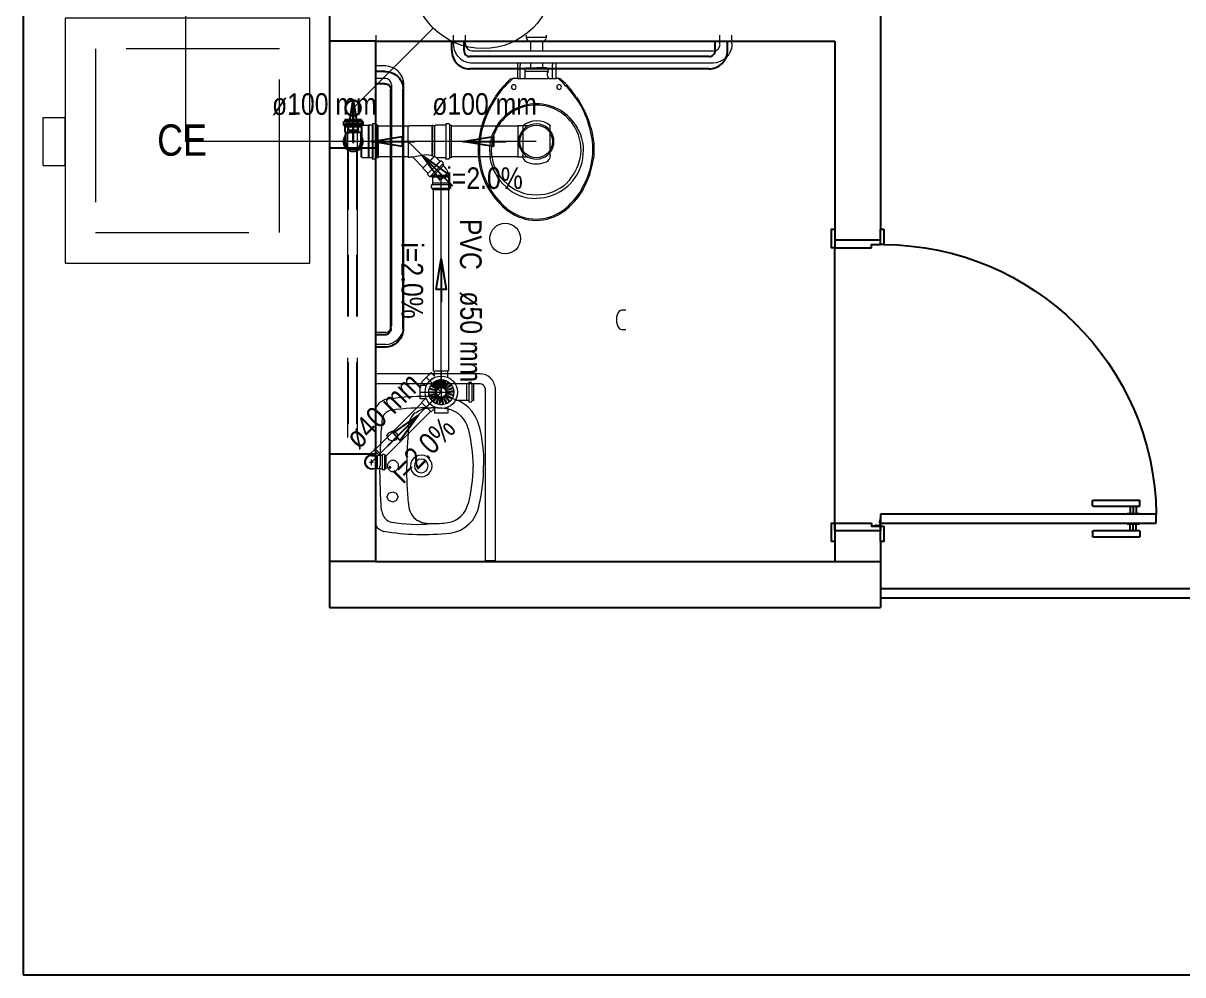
# Model space of a CAD drawing. Header units: inches. Extents: x 48180 to 96389, y -17773 to -8880.
# Drawn here: x 48204.575 to 48208.362, y -8900.589 to -8897.481 of the extents above; entities that cross this region are included whole.
import ezdxf

# ---------------------------------------------------------------- set-up
doc = ezdxf.new("R2010")
doc.units = ezdxf.units.IN
doc.header["$MEASUREMENT"] = 0
for name, pattern in [('CONTORNO_QUADRO_T', [0.35, 0.2, -0.15]), ('DASHDOT', [1, 0.5, -0.25, 0, -0.25]), ('Dashed', [0.75, 0.5, -0.25])]:
    doc.linetypes.add(name, pattern=pattern)
for name, color, linetype, lineweight in [('Arquitetura', 134, 'Continuous', 5), ('CV-Colunas', 1, 'Continuous', 30), ('CV-Indicação coluna', 5, 'Continuous', 20), ('CV-Sentido tubo', 9, 'Continuous', 20), ('CV-Seção tubo', 5, 'Continuous', 20), ('CV-Tubos detalhe', 1, 'Continuous', 30), ('NÍVEL 1', 7, 'Continuous', 20), ('Simbolos', 5, 'Continuous', 20), ('SIMBOLOS INT', 5, 'Continuous', 20), ('Simbolos_int', 174, 'Continuous', 5), ('TQ-Conexões detalhe', 9, 'Continuous', 20), ('TQ-Sentido tubo', 9, 'Continuous', 20), ('TQ-Seção tubo', 5, 'Continuous', 20), ('TQ-Textos tubo', 7, 'Continuous', 20), ('TQ-Tubos detalhe', 90, 'Continuous', 20)]:
    doc.layers.add(name, color=color, linetype=linetype, lineweight=lineweight)
for name, color, linetype in [('barras acess', 7, 'Continuous'), ('CALÇADA', 2, 'Continuous'), ('ESQUADRIA', 3, 'Continuous'), ('ESQUADRIAS', 7, 'Continuous'), ('JANELA2', 1, 'Continuous'), ('PAREDE', 4, 'Continuous'), ('soleira piso', 7, 'Continuous')]:
    doc.layers.add(name, color=color, linetype=linetype)
doc.styles.add('ARIAL', font='ARIALN.TTF')
doc.dimstyles.get("Standard").update_dxf_attribs({"dimtxt": 0.18, "dimasz": 0.18, "dimexe": 0.18, "dimexo": 0.0625, "dimgap": 0.09, "dimtad": 0, "dimtih": 1, "dimtoh": 1, "dimdec": 4, "dimzin": 0, "dimdsep": 46, "dimtxsty": 'Standard', "dimcen": 0.09, "dimadec": 0, "dimazin": 0, "dimtfac": 1, "dimtdec": 4, "dimtofl": 0, "dimtmove": 0, "dimatfit": 3, "dimfxl": 0, "dimtolj": 1, "dimtzin": 0, "dimarcsym": 0})

# ---------------------------------------------------------------- blocks, each defined once
blk = doc.blocks.new('P90_02')
at = {"layer": 'ESQUADRIAS', "color": 2}
for p, q in [((0.025, 0.075), (0.025, 0.975)), ((0.025, 0.975), (0.055, 0.975)), ((0.055, 0.975), (0.055, 0.075)), ((0.055, 0.075), (0.025, 0.075))]:
    blk.add_line(p, q, dxfattribs=at)
at = {"layer": 'ESQUADRIAS', "color": 3, "linetype": 'Continuous'}
for p, q in [((-0.02, 0.7698), (-0.02, 0.9215)), ((0, 0.9215), (0, 0.7698)), ((0.023, 0.88), (0.023, 0.92)), ((0.057, 0.88), (0.057, 0.92)), ((0.08, 0.9215), (0.08, 0.7698)), ((0.1, 0.7698), (0.1, 0.9215)), ((-0.0035, 0.7668), (-0.0175, 0.7668)), ((0.0835, 0.7668), (0.0975, 0.7668))]:
    blk.add_line(p, q, dxfattribs=at)
at = {"layer": 'ESQUADRIAS', "color": 3}
for p, q in [((0, 0.9215), (-0.02, 0.9215)), ((0, 0.91), (0.023, 0.91)), ((0.023, 0.92), (0.025, 0.92)), ((0.057, 0.92), (0.055, 0.92)), ((0.08, 0.91), (0.057, 0.91)), ((0.08, 0.9215), (0.1, 0.9215)), ((0, 0.9), (0.023, 0.9)), ((0, 0.89), (0.023, 0.89)), ((0.023, 0.88), (0.025, 0.88)), ((0.057, 0.88), (0.055, 0.88)), ((0.08, 0.9), (0.057, 0.9)), ((0.08, 0.89), (0.057, 0.89))]:
    blk.add_line(p, q, dxfattribs=at)
at = {"layer": 'ESQUADRIAS'}
for p, q in [((0.0165, 0.0585), (0.0165, 0.0615)), ((0.0315, 0.0735), (0.0285, 0.0735))]:
    blk.add_line(p, q, dxfattribs=at)
at = {"layer": 'ESQUADRIAS', "color": 3}
for points in [[(0.015, 0.085), (-0.035, 0.085), (-0.035, 0.075), (0.015, 0.075)], [(0.985, 0.085), (0.935, 0.085), (0.935, 0.075), (0.985, 0.075)], [(0.025, -0.075), (0, -0.075), (-0.035, -0.075), (-0.035, -0.085), (0.025, -0.085)], [(0.985, -0.075), (0.925, -0.075), (0.925, -0.085), (0.985, -0.085)]]:
    blk.add_lwpolyline(points, close=True, dxfattribs=at)
at = {"layer": 'ESQUADRIAS', "color": 2}
for points in [[(0.025, 0.045), (0.015, 0.045), (0.015, 0.075), (0, 0.075), (0, -0.075), (0.025, -0.075)], [(0.925, 0.045), (0.935, 0.045), (0.935, 0.075), (0.95, 0.075), (0.95, -0.075), (0.925, -0.075)]]:
    blk.add_lwpolyline(points, close=True, dxfattribs=at)
at = {"layer": 'ESQUADRIAS', "color": 1}
for points in [[(0.016, 0.0705, -0.236068), (0.015, 0.0725), (0.015, 0.07), (0.015, 0.05), (0.016, 0.05)], [(0.0195, 0.074, 0.236068), (0.0175, 0.075), (0.02, 0.075), (0.04, 0.075), (0.04, 0.074)]]:
    blk.add_lwpolyline(points, format="xyb", close=True, dxfattribs=at)
at = {"layer": 'ESQUADRIAS'}
for points in [[(0.0173, 0.0625), (0.0165, 0.0615), (0.016, 0.0615)], [(0.0173, 0.0575), (0.0165, 0.0585), (0.016, 0.0585)], [(0.0173, 0.0596), (0.0175, 0.0596), (0.0175, 0.0575), (0.0173, 0.0575), (0.0173, 0.0625), (0.0175, 0.0625), (0.0175, 0.0604), (0.0173, 0.0604)], [(0.0275, 0.0727), (0.0285, 0.0735), (0.0285, 0.074)], [(0.0304, 0.0727), (0.0304, 0.0725), (0.0325, 0.0725), (0.0325, 0.0727), (0.0275, 0.0727), (0.0275, 0.0725), (0.0296, 0.0725), (0.0296, 0.0727)], [(0.0325, 0.0727), (0.0315, 0.0735), (0.0315, 0.074)]]:
    blk.add_lwpolyline(points, dxfattribs=at)
at = {"layer": 'ESQUADRIAS', "color": 1}
blk.add_circle((0.0175, 0.0725), 0.0025, dxfattribs=at)
at = {"layer": 'ESQUADRIAS'}
blk.add_arc((0.0429, 0.083), 0.8921, 0.1295, 89.2231, dxfattribs=at)
at = {"layer": 'ESQUADRIAS', "color": 3, "linetype": 'Continuous'}
for centre, start, end in [((-0.017, 0.7698), 180, 260.5377), ((-0.003, 0.7698), 260.5377, 360), ((0.083, 0.7698), 180, 279.4623), ((0.097, 0.7698), 279.4623, 0)]:
    blk.add_arc(centre, 0.003, start, end, dxfattribs=at)
blk = doc.blocks.new('new block5')
at = {"layer": 'barras acess', "color": 0}
for p, q in [((-0.3905, 0.04), (0.3905, 0.04)), ((-0.3905, 0), (0.3905, 0)), ((-0.4517, -0.0201), (-0.4517, -0.0508)), ((-0.4117, -0.0201), (-0.4117, -0.0508)), ((0.4083, -0.0201), (0.4083, -0.0508)), ((0.4483, -0.0201), (0.4483, -0.0508))]:
    blk.add_line(p, q, dxfattribs=at)
for centre, radius, start, end in [((-0.3917, -0.02), 0.06, 88.8662, 180.134), ((0.3905, -0.0177), 0.0579, 357.6185, 90.9862), ((-0.3915, -0.0201), 0.0201, 87.1138, 179.9486), ((0.3904, -0.0181), 0.0181, 353.5362, 89.508)]:
    blk.add_arc(centre, radius, start, end, dxfattribs=at)

msp = doc.modelspace()

# ---------------------------------------------------------------- linework, layer by layer
for p, q in [((48205.7251, -8897.5392), (48205.5751, -8897.5392)), ((48205.6208, -8897.8034), (48205.6208, -8897.8122)), ((48205.6216, -8897.8024), (48205.6246, -8897.8017)), ((48205.6798, -8897.7964), (48205.6253, -8897.7964)), ((48205.6253, -8897.7964), (48205.6253, -8897.8007)), ((48205.6798, -8897.8014), (48205.6253, -8897.8014)), ((48205.6798, -8897.7964), (48205.6798, -8897.8007)), ((48205.6836, -8897.8024), (48205.6806, -8897.8017)), ((48205.6843, -8897.8034), (48205.6843, -8897.8122)), ((48205.6216, -8897.8132), (48205.6243, -8897.8134)), ((48205.6798, -8897.8134), (48205.6253, -8897.8134)), ((48205.6253, -8897.8144), (48205.6253, -8897.8192)), ((48205.6798, -8897.8192), (48205.6253, -8897.8192)), ((48205.6253, -8897.8192), (48205.6253, -8897.8362)), ((48205.6253, -8897.8362), (48205.6273, -8897.8379)), ((48205.6273, -8897.8379), (48205.6273, -8897.8707)), ((48205.6273, -8897.8379), (48205.6408, -8897.8379)), ((48205.6778, -8897.8379), (48205.6408, -8897.8379)), ((48205.6798, -8897.8362), (48205.6778, -8897.8379)), ((48205.6778, -8897.8379), (48205.6778, -8897.8707)), ((48205.6798, -8897.8144), (48205.6798, -8897.8192)), ((48205.6798, -8897.8192), (48205.6798, -8897.8362)), ((48205.6803, -8897.8167), (48205.6803, -8897.8519)), ((48205.6836, -8897.8132), (48205.6808, -8897.8134)), ((48205.7023, -8897.8147), (48205.7023, -8897.9207)), ((48205.7156, -8897.8137), (48205.7156, -8897.9209)), ((48205.7283, -8897.8677), (48205.7283, -8897.8144)), ((48205.7336, -8897.8677), (48205.7336, -8897.8144)), ((48205.6566, -8897.8674), (48205.6486, -8897.8674)), ((48205.6526, -8897.8634), (48205.6526, -8897.8714)), ((48205.6526, -8897.8674), (48205.6526, -8897.8634)), ((48205.6803, -8897.9184), (48205.6803, -8897.8829)), ((48205.7283, -8897.8677), (48205.7283, -8897.9209)), ((48205.7336, -8897.8677), (48205.7336, -8897.9209)), ((48205.7251, -8899.2392), (48205.5751, -8899.2392)), ((48207.2251, -8899.2392), (48207.3751, -8899.2392)), ((48207.3751, -8899.3276), (48214.5751, -8899.3276)), ((48207.3751, -8899.3576), (48214.5751, -8899.3576))]:
    msp.add_line(p, q)
for centre, radius, start, end in [((48205.6218, -8897.8034), 0.001, 105, 180), ((48205.6243, -8897.8007), 0.001, 285, 0), ((48205.6808, -8897.8007), 0.001, 180, 255), ((48205.6833, -8897.8034), 0.001, 0, 74.9999), ((48205.6218, -8897.8122), 0.001, 180, 265), ((48205.6243, -8897.8144), 0.001, 0, 85), ((48205.6808, -8897.8144), 0.001, 95, 180), ((48205.6833, -8897.8122), 0.001, 275, 0), ((48205.6526, -8897.8674), 0.0318, 142.86, 37.14), ((48205.6526, -8897.8674), 0.0255, 187.172, 352.828)]:
    msp.add_arc(centre, radius, start, end)
at = {"layer": 'Arquitetura'}
for p, q in [((48205.7271, -8897.5202), (48205.7271, -8899.2372)), ((48206.2071, -8897.6622), (48206.3156, -8897.6622)), ((48205.7271, -8898.7357), (48205.7271, -8898.9272)), ((48205.7626, -8898.8287), (48205.7686, -8898.8187)), ((48205.7686, -8898.8422), (48205.7626, -8898.8287)), ((48205.7686, -8898.8187), (48205.7826, -8898.8127)), ((48205.7826, -8898.8127), (48205.7926, -8898.8187)), ((48205.7926, -8898.8187), (48205.8001, -8898.8287)), ((48205.8001, -8898.8287), (48205.7926, -8898.8422)), ((48205.7271, -8898.8642), (48205.7271, -8899.0537)), ((48205.7826, -8898.8462), (48205.7686, -8898.8422)), ((48205.7926, -8898.8422), (48205.7826, -8898.8462)), ((48205.7271, -8898.9272), (48205.7271, -8899.1227)), ((48205.7626, -8899.0277), (48205.7686, -8899.0162)), ((48205.7686, -8899.0162), (48205.7826, -8899.0122)), ((48205.7826, -8899.0122), (48205.7926, -8899.0162)), ((48205.7926, -8899.0162), (48205.8001, -8899.0277)), ((48205.7686, -8899.0397), (48205.7626, -8899.0277)), ((48205.7826, -8899.0457), (48205.7686, -8899.0397)), ((48205.7926, -8899.0397), (48205.7826, -8899.0457)), ((48205.8001, -8899.0277), (48205.7926, -8899.0397))]:
    msp.add_line(p, q, dxfattribs=at)
at = {"layer": 'Arquitetura', "color": 7}
for p, q in [((48205.9801, -8897.5497), (48205.9801, -8897.5202)), ((48206.0196, -8897.5497), (48206.0196, -8897.5202)), ((48206.2186, -8897.5297), (48206.2186, -8897.5202)), ((48206.2841, -8897.5277), (48206.2186, -8897.5277)), ((48206.2721, -8897.5397), (48206.2286, -8897.5397)), ((48206.2326, -8897.5712), (48206.2326, -8897.5397)), ((48206.2721, -8897.5712), (48206.2721, -8897.5397)), ((48206.2841, -8897.5297), (48206.2841, -8897.5202)), ((48206.8501, -8897.5497), (48206.8501, -8897.5202)), ((48206.8896, -8897.5497), (48206.8896, -8897.5202)), ((48206.0411, -8897.5712), (48206.8286, -8897.5712)), ((48206.0411, -8897.6107), (48206.8286, -8897.6107)), ((48206.1891, -8897.6107), (48206.1891, -8897.6622)), ((48206.1971, -8897.6167), (48206.1971, -8897.6622)), ((48206.2326, -8897.6267), (48206.2326, -8897.6107)), ((48206.2721, -8897.6267), (48206.2721, -8897.6107)), ((48206.3036, -8897.6622), (48206.3036, -8897.6167)), ((48206.3156, -8897.6622), (48206.3156, -8897.6107)), ((48205.7591, -8897.6207), (48205.7271, -8897.6207)), ((48206.2501, -8897.6387), (48206.2126, -8897.6387)), ((48206.2146, -8897.6542), (48206.2146, -8897.6422)), ((48206.2186, -8897.6267), (48206.2521, -8897.6267)), ((48206.2876, -8897.6387), (48206.2501, -8897.6387)), ((48206.2841, -8897.6267), (48206.2521, -8897.6267)), ((48206.2876, -8897.6542), (48206.2876, -8897.6422)), ((48205.7591, -8897.6622), (48205.7271, -8897.6622)), ((48205.7786, -8898.4692), (48205.7786, -8897.6817)), ((48205.8181, -8898.4692), (48205.8181, -8897.6817)), ((48206.1811, -8897.6622), (48206.1751, -8897.6622)), ((48206.1891, -8897.6622), (48206.1811, -8897.6622)), ((48206.1891, -8897.6622), (48206.2501, -8897.6622)), ((48206.2501, -8897.6622), (48206.3156, -8897.6622)), ((48206.3216, -8897.6622), (48206.3156, -8897.6622)), ((48206.3251, -8897.6622), (48206.3216, -8897.6622)), ((48205.7271, -8897.9977), (48205.7271, -8897.8242)), ((48206.2071, -8897.8182), (48206.2071, -8897.9127)), ((48206.2956, -8897.9127), (48206.2956, -8897.8162)), ((48205.7271, -8898.2817), (48205.7271, -8898.0902)), ((48206.5146, -8898.4337), (48206.5126, -8898.4417)), ((48206.5126, -8898.4417), (48206.5126, -8898.4577)), ((48206.5166, -8898.4277), (48206.5146, -8898.4337)), ((48206.5226, -8898.4202), (48206.5166, -8898.4277)), ((48206.5286, -8898.4182), (48206.5226, -8898.4202)), ((48206.5426, -8898.4182), (48206.5286, -8898.4182)), ((48206.5126, -8898.4577), (48206.5146, -8898.4652)), ((48206.5146, -8898.4652), (48206.5166, -8898.4712)), ((48206.5166, -8898.4712), (48206.5226, -8898.4792)), ((48206.5226, -8898.4792), (48206.5286, -8898.4812)), ((48206.5286, -8898.4812), (48206.5426, -8898.4812)), ((48205.7591, -8898.4912), (48205.7271, -8898.4912)), ((48205.7591, -8898.5307), (48205.7271, -8898.5307)), ((48205.7271, -8898.6252), (48206.0666, -8898.6252)), ((48206.0666, -8898.6587), (48205.7271, -8898.6587)), ((48206.0846, -8899.2372), (48206.0846, -8898.6727)), ((48206.1161, -8898.6727), (48206.1161, -8899.2372)), ((48206.1161, -8899.2372), (48206.0846, -8899.2372))]:
    msp.add_line(p, q, dxfattribs=at)
at = {"layer": 'Arquitetura', "linetype": 'Dashed'}
for p, q in [((48205.6346, -8897.8242), (48205.6346, -8898.8347)), ((48205.6661, -8897.8242), (48205.6661, -8898.8347))]:
    msp.add_line(p, q, dxfattribs=at)
at = {"layer": 'Arquitetura', "color": 7}
for centre, radius, start, end in [((48206.2286, -8897.5297), 0.00963, 180, 270), ((48206.2681, -8897.5242), 0.0162, 279.37, 332.689), ((48206.0411, -8897.5497), 0.061, 180.006, 270.99), ((48206.0431, -8897.5477), 0.0242, 183.761, 263.445), ((48206.8266, -8897.5457), 0.0649, 271.449, 355.568), ((48206.8286, -8897.5497), 0.0222, 271.956, 358.044), ((48206.2051, -8897.6167), 0.00749, 124.235, 181.725), ((48206.2976, -8897.6167), 0.00749, 358.28, 55.7738), ((48205.7571, -8897.6817), 0.061, 0, 90), ((48206.2071, -8897.6542), 0.00749, 274.724, 357.989), ((48206.2266, -8897.6347), 0.0139, 160.615, 199.661), ((48206.2186, -8897.6327), 0.00535, 133.933, 157.393), ((48206.2031, -8897.6442), 0.0118, 4.0536, 24.0048), ((48206.2186, -8897.6347), 0.00749, 87.9561, 126.098), ((48206.2841, -8897.6347), 0.00749, 53.8993, 92.047), ((48206.2841, -8897.6327), 0.00535, 22.5976, 46.0759), ((48206.2996, -8897.6442), 0.0118, 155.979, 175.963), ((48206.2956, -8897.6542), 0.00749, 182.016, 265.281), ((48206.2821, -8897.6347), 0.0085, 318.844, 25.7885), ((48205.7571, -8897.6817), 0.0203, 0, 90), ((48206.3846, -8897.9027), 0.3241, 131.946, 145.536), ((48206.3846, -8897.9027), 0.3199, 130.723, 145.536), ((48206.1356, -8897.4472), 0.2178, 278.45, 280.557), ((48206.1771, -8897.6897), 0.00749, 90, 180), ((48206.1771, -8897.6897), 0.00749, 180, 270), ((48206.1771, -8897.6897), 0.00749, 0, 90), ((48206.1771, -8897.6897), 0.00749, 270, 0), ((48206.3251, -8897.6897), 0.00749, 90, 180), ((48206.3251, -8897.6897), 0.00749, 180, 270), ((48206.3176, -8897.6702), 0.00963, 51.3502, 83.0075), ((48206.1281, -8897.8952), 0.3031, 34.2601, 49.668), ((48206.3251, -8897.6897), 0.00749, 0, 90), ((48206.3251, -8897.6897), 0.00749, 270, 0), ((48206.3271, -8897.6682), 0.00593, 34.8914, 99.2345), ((48206.1141, -8897.9047), 0.3241, 34.4641, 48.054), ((48206.3981, -8897.9107), 0.3348, 145.849, 172.705), ((48206.3981, -8897.9107), 0.3391, 145.849, 164.745), ((48206.1021, -8897.9107), 0.3348, 7.295, 34.1515), ((48206.1021, -8897.9127), 0.3391, 15.2545, 34.1511), ((48206.2521, -8897.8992), 0.1551, 90.2472, 150.342), ((48206.2501, -8897.8952), 0.1466, 89.8901, 150.09), ((48206.2501, -8897.8952), 0.1466, 29.9103, 90.1099), ((48206.2501, -8897.8992), 0.1551, 29.6576, 89.7528), ((48206.2521, -8897.8692), 0.0695, 50.1806, 130.688), ((48206.3056, -8897.8932), 0.245, 163.24, 187.048), ((48206.2366, -8897.8952), 0.1388, 148.497, 191.027), ((48206.2501, -8897.8952), 0.1466, 150.194, 191.069), ((48206.2501, -8897.8952), 0.1466, 348.937, 29.8057), ((48206.2661, -8897.8952), 0.1388, 348.979, 31.5037), ((48206.1951, -8897.8932), 0.245, 352.958, 16.7598), ((48206.3056, -8897.8932), 0.2407, 174.243, 187.054), ((48206.1951, -8897.8932), 0.2406, 352.952, 5.7623), ((48206.2481, -8897.8952), 0.1444, 190.811, 226.928), ((48206.2306, -8897.9127), 0.0246, 179.11, 246.489), ((48206.2721, -8897.9127), 0.0246, 293.516, 0.8899), ((48206.3116, -8897.8952), 0.2514, 186.482, 211.075), ((48206.3116, -8897.8952), 0.2471, 186.476, 211.07), ((48206.2541, -8897.8952), 0.1573, 190.031, 228.779), ((48206.2501, -8897.8557), 0.0845, 249.23, 290.781), ((48206.2406, -8897.8932), 0.1651, 312.113, 349.511), ((48206.2346, -8897.8892), 0.1622, 316.076, 348.198), ((48206.1871, -8897.8952), 0.2471, 328.936, 353.529), ((48206.1871, -8897.8952), 0.2514, 328.931, 353.523), ((48206.3271, -8897.8832), 0.2707, 211.679, 231.838), ((48206.3271, -8897.8832), 0.2664, 211.685, 231.828), ((48206.2466, -8897.9067), 0.1346, 223.896, 271.488), ((48206.2466, -8897.9147), 0.1386, 225.938, 271.288), ((48206.2501, -8897.8972), 0.1551, 269.951, 310.671), ((48206.2521, -8897.8972), 0.1444, 269.341, 313.775), ((48206.1731, -8897.8832), 0.2664, 308.177, 328.32), ((48206.1731, -8897.8832), 0.2707, 308.166, 328.326), ((48206.2501, -8897.9742), 0.1508, 233.009, 270.132), ((48206.2501, -8897.9742), 0.1466, 233.026, 270.132), ((48206.2501, -8897.9742), 0.1466, 269.879, 306.986), ((48206.2501, -8897.9742), 0.1508, 269.879, 307.002), ((48205.7571, -8898.4692), 0.061, 270.005, 0), ((48205.7531, -8898.4672), 0.0254, 283.436, 352.589), ((48206.0686, -8898.6727), 0.046, 45.0033, 91.9013), ((48206.0531, -8898.6827), 0.0646, 8.2484, 41.5911), ((48206.0626, -8898.6807), 0.0227, 18.7779, 78.8502)]:
    msp.add_arc(centre, radius, start, end, dxfattribs=at)
at = {"layer": 'Arquitetura'}
for centre, radius, start, end in [((48205.7726, -8898.7617), 0.0527, 110.542, 148.93), ((48205.8811, -8899.4622), 0.7618, 83.4134, 99.6929), ((48205.9481, -8898.8227), 0.1187, 12.514, 79.9443), ((48205.7846, -8898.7832), 0.0389, 98.7558, 175.613), ((48205.8771, -8899.3577), 0.6201, 87.3231, 99.2415), ((48205.8991, -8898.8047), 0.0674, 130.344, 179.449), ((48205.9031, -8898.8107), 0.0723, 86.6025, 129.6), ((48205.9166, -8899.0517), 0.3142, 81.3221, 91.8265), ((48205.9446, -8898.8247), 0.0855, 12.9461, 77.2809), ((48207.4741, -8898.9212), 1.7337, 175.375, 180.21), ((48207.3181, -8898.9292), 1.4903, 175.19, 179.939), ((48205.4626, -8898.9412), 0.5826, 1.3524, 13.5038), ((48205.6011, -8898.9152), 0.4785, 358.698, 14.4219), ((48205.8751, -8898.9272), 0.0353, 119.997, 179.999), ((48205.8751, -8898.9272), 0.0225, 90, 180), ((48205.8751, -8898.9272), 0.0353, 60.0032, 119.997), ((48205.8751, -8898.9272), 0.0225, 0, 90), ((48205.8751, -8898.9272), 0.0353, 0, 59.9929), ((48207.6376, -8898.9272), 1.8987, 180, 184.414), ((48205.7826, -8898.9272), 0.0182, 120.019, 180.037), ((48205.7826, -8898.9272), 0.0182, 180, 240.04), ((48205.7826, -8898.9272), 0.0182, 60.0128, 119.987), ((48205.7826, -8898.9272), 0.0182, 240.013, 299.987), ((48205.7826, -8898.9272), 0.0182, 0, 60.0398), ((48205.7826, -8898.9272), 0.0182, 300.019, 0.0367), ((48207.1936, -8898.9272), 1.3668, 180.021, 185.095), ((48205.8751, -8898.9272), 0.0353, 180, 239.993), ((48205.8751, -8898.9272), 0.0225, 180.01, 270), ((48205.8751, -8898.9272), 0.0225, 270, 0), ((48205.8751, -8898.9272), 0.0353, 299.997, 359.999), ((48205.4666, -8898.9152), 0.5785, 346.458, 358.697), ((48205.5991, -8898.9372), 0.4791, 345.637, 1.3415), ((48205.8751, -8898.9272), 0.0353, 240.003, 299.997), ((48205.8971, -8899.0517), 0.0638, 176.773, 230.755), ((48205.9501, -8899.0337), 0.0792, 278.419, 348.384), ((48205.9541, -8899.0357), 0.1119, 277.72, 349.592), ((48205.7866, -8899.0712), 0.0406, 183.114, 260.393), ((48205.7606, -8899.1027), 0.039, 207.867, 258.569), ((48205.8596, -8898.6627), 0.4552, 259.782, 275.797), ((48205.9011, -8899.0357), 0.079, 234.652, 272.839), ((48205.9166, -8898.7932), 0.3222, 267.995, 278.17), ((48205.8811, -8898.3902), 0.761, 260.279, 276.577)]:
    msp.add_arc(centre, radius, start, end, dxfattribs=at)
at = {"layer": 'CALÇADA', "linetype": 'Continuous'}
msp.add_line((48204.5751, -8894.5892), (48204.5751, -8900.5892), dxfattribs=at)
at = {"layer": 'CALÇADA'}
msp.add_line((48204.5751, -8900.5892), (48227.5251, -8900.5892), dxfattribs=at)
at = {"layer": 'CV-Colunas', "linetype": 'Continuous'}
for p, q in [((48205.6526, -8897.7584), (48205.6526, -8897.8084)), ((48205.6276, -8897.8084), (48205.6776, -8897.8084))]:
    msp.add_line(p, q, dxfattribs=at)
msp.add_circle((48205.6526, -8897.7584), 0.025, dxfattribs=at)
at = {"layer": 'CV-Indicação coluna'}
msp.add_line((48205.6526, -8897.7584), (48205.9141, -8897.4969), dxfattribs=at)
msp.add_circle((48206.0768, -8897.3342), 0.23, dxfattribs=at)
at = {"layer": 'CV-Seção tubo'}
for p, q in [((48205.6296, -8897.7964), (48205.6296, -8897.8084)), ((48205.6796, -8897.7964), (48205.6796, -8897.8084))]:
    msp.add_line(p, q, dxfattribs=at)
at = {"layer": 'CV-Tubos detalhe'}
msp.add_line((48205.6526, -8897.8674), (48205.6526, -8897.7584), dxfattribs=at)
at = {"layer": 'ESQUADRIA', "linetype": 'CONTORNO_QUADRO_T'}
for p, q in [((48205.6351, -8897.8892), (48205.6351, -8898.8892)), ((48205.6651, -8897.8892), (48205.6651, -8898.8892))]:
    msp.add_line(p, q, dxfattribs=at)
at = {"layer": 'JANELA2'}
for p, q in [((48205.7251, -8897.8892), (48205.5751, -8897.8892)), ((48205.7251, -8898.8892), (48205.5751, -8898.8892))]:
    msp.add_line(p, q, dxfattribs=at)
at = {"layer": 'NÍVEL 1'}
for p, q in [((48205.8993, -8898.6835), (48205.9008, -8898.6755)), ((48205.9008, -8898.6755), (48205.9251, -8898.6823)), ((48205.9021, -8898.6718), (48205.9058, -8898.6645)), ((48205.9021, -8898.6718), (48205.9256, -8898.6808)), ((48205.9058, -8898.6645), (48205.9271, -8898.678)), ((48205.9081, -8898.6613), (48205.9136, -8898.6555)), ((48205.9081, -8898.6613), (48205.9278, -8898.6768)), ((48205.9113, -8898.6575), (48205.9176, -8898.6523)), ((48205.9113, -8898.6575), (48205.9291, -8898.6753)), ((48205.9136, -8898.6555), (48205.9301, -8898.6745)), ((48205.9166, -8898.653), (48205.9236, -8898.649)), ((48205.9166, -8898.653), (48205.9313, -8898.6735)), ((48205.9176, -8898.6523), (48205.9316, -8898.6733)), ((48205.9208, -8898.6503), (48205.9283, -8898.6473)), ((48205.9208, -8898.6503), (48205.9328, -8898.6725)), ((48205.9236, -8898.649), (48205.9338, -8898.672)), ((48205.9256, -8898.6808), (48205.9271, -8898.678)), ((48205.9273, -8898.6475), (48205.9353, -8898.6458)), ((48205.9273, -8898.6475), (48205.9353, -8898.6715)), ((48205.9278, -8898.6768), (48205.9301, -8898.6745)), ((48205.9283, -8898.6473), (48205.9358, -8898.6715)), ((48205.9291, -8898.6753), (48205.9316, -8898.6733)), ((48205.9313, -8898.6735), (48205.9338, -8898.672)), ((48205.9323, -8898.6463), (48205.9403, -8898.6455)), ((48205.9323, -8898.6463), (48205.9373, -8898.671)), ((48205.9328, -8898.6725), (48205.9358, -8898.6715)), ((48205.9353, -8898.6458), (48205.9383, -8898.6708)), ((48205.9353, -8898.6715), (48205.9383, -8898.6708)), ((48205.9373, -8898.671), (48205.9403, -8898.6708)), ((48205.9391, -8898.6455), (48205.9398, -8898.6708)), ((48205.9391, -8898.6455), (48205.9473, -8898.646)), ((48205.9398, -8898.6708), (48205.9431, -8898.671)), ((48205.9403, -8898.6455), (48205.9403, -8898.6708)), ((48205.9443, -8898.6458), (48205.9418, -8898.6708)), ((48205.9418, -8898.6708), (48205.9448, -8898.6715)), ((48205.9473, -8898.646), (48205.9431, -8898.671)), ((48205.9443, -8898.6458), (48205.9521, -8898.6473)), ((48205.9521, -8898.6473), (48205.9448, -8898.6715)), ((48205.9558, -8898.6485), (48205.9463, -8898.672)), ((48205.9463, -8898.672), (48205.9491, -8898.6733)), ((48205.9631, -8898.6523), (48205.9491, -8898.6733)), ((48205.9661, -8898.6548), (48205.9503, -8898.6743)), ((48205.9503, -8898.6743), (48205.9526, -8898.6765)), ((48205.9718, -8898.6603), (48205.9526, -8898.6765)), ((48205.9743, -8898.6635), (48205.9533, -8898.6778)), ((48205.9533, -8898.6778), (48205.9548, -8898.6805)), ((48205.9781, -8898.6705), (48205.9548, -8898.6805)), ((48205.9796, -8898.6743), (48205.9553, -8898.6818)), ((48205.9558, -8898.6485), (48205.9631, -8898.6523)), ((48205.9661, -8898.6548), (48205.9718, -8898.6603)), ((48205.9743, -8898.6635), (48205.9781, -8898.6705)), ((48205.9796, -8898.6743), (48205.9811, -8898.6823)), ((48205.8993, -8898.6835), (48205.9246, -8898.6853)), ((48205.8993, -8898.6873), (48205.9246, -8898.6868)), ((48205.9003, -8898.6953), (48205.8993, -8898.6873)), ((48205.9003, -8898.6953), (48205.9248, -8898.69)), ((48205.9013, -8898.6993), (48205.9253, -8898.6913)), ((48205.9046, -8898.7065), (48205.9013, -8898.6993)), ((48205.9046, -8898.7065), (48205.9266, -8898.6943)), ((48205.9066, -8898.71), (48205.9273, -8898.6955)), ((48205.9118, -8898.716), (48205.9066, -8898.71)), ((48205.9118, -8898.716), (48205.9293, -8898.6978)), ((48205.9148, -8898.7188), (48205.9306, -8898.6988)), ((48205.9216, -8898.723), (48205.9331, -8898.7005)), ((48205.9246, -8898.6853), (48205.9251, -8898.6823)), ((48205.9248, -8898.69), (48205.9246, -8898.6868)), ((48205.9266, -8898.6943), (48205.9253, -8898.6913)), ((48205.9253, -8898.7248), (48205.9346, -8898.7013)), ((48205.9293, -8898.6978), (48205.9273, -8898.6955)), ((48205.9331, -8898.7005), (48205.9306, -8898.6988)), ((48205.9331, -8898.7268), (48205.9376, -8898.702)), ((48205.9376, -8898.702), (48205.9346, -8898.7013)), ((48205.9368, -8898.7275), (48205.9391, -8898.7023)), ((48205.9421, -8898.7023), (48205.9391, -8898.7023)), ((48205.9451, -8898.7273), (48205.9421, -8898.7023)), ((48205.9466, -8898.701), (48205.9436, -8898.702)), ((48205.9488, -8898.7268), (48205.9436, -8898.702)), ((48205.9566, -8898.7243), (48205.9466, -8898.701)), ((48205.9506, -8898.6985), (48205.9478, -8898.7003)), ((48205.9601, -8898.7225), (48205.9478, -8898.7003)), ((48205.9668, -8898.7178), (48205.9506, -8898.6985)), ((48205.9536, -8898.695), (48205.9516, -8898.6975)), ((48205.9696, -8898.7153), (48205.9516, -8898.6975)), ((48205.9746, -8898.709), (48205.9536, -8898.695)), ((48205.9556, -8898.691), (48205.9543, -8898.6938)), ((48205.9766, -8898.7055), (48205.9543, -8898.6938)), ((48205.9553, -8898.6818), (48205.9561, -8898.6848)), ((48205.9798, -8898.698), (48205.9556, -8898.691)), ((48205.9561, -8898.6863), (48205.9558, -8898.6895)), ((48205.9806, -8898.6943), (48205.9558, -8898.6895)), ((48205.9811, -8898.6823), (48205.9561, -8898.6848)), ((48205.9813, -8898.686), (48205.9561, -8898.6863)), ((48205.9746, -8898.709), (48205.9696, -8898.7153)), ((48205.9798, -8898.698), (48205.9766, -8898.7055)), ((48205.9813, -8898.686), (48205.9806, -8898.6943)), ((48205.9216, -8898.723), (48205.9148, -8898.7188)), ((48205.9331, -8898.7268), (48205.9253, -8898.7248)), ((48205.9451, -8898.7273), (48205.9368, -8898.7275)), ((48205.9566, -8898.7243), (48205.9488, -8898.7268)), ((48205.9668, -8898.7178), (48205.9601, -8898.7225))]:
    msp.add_line(p, q, dxfattribs=at)
for radius in [0.041, 0.0158]:
    msp.add_circle((48205.9403, -8898.6865), radius, dxfattribs=at)
at = {"layer": 'PAREDE', "linetype": 'Continuous'}
for p, q in [((48205.5751, -8893.5892), (48205.5751, -8899.3892)), ((48207.3751, -8896.7908), (48207.3751, -8898.1542)), ((48205.7251, -8897.5392), (48205.7251, -8899.2392)), ((48207.2251, -8897.5392), (48207.2251, -8898.1542)), ((48207.2251, -8899.1742), (48207.2251, -8899.2392)), ((48207.3751, -8899.1742), (48207.3751, -8899.3892))]:
    msp.add_line(p, q, dxfattribs=at)
at = {"layer": 'PAREDE'}
for p, q in [((48205.7251, -8897.5392), (48207.2251, -8897.5392)), ((48205.7251, -8899.2392), (48207.2251, -8899.2392)), ((48205.5751, -8899.3892), (48207.3751, -8899.3892))]:
    msp.add_line(p, q, dxfattribs=at)
at = {"layer": 'Simbolos'}
for p, q in [((48204.6403, -8897.9456), (48204.6403, -8897.7894)), ((48204.6403, -8897.7894), (48204.7083, -8897.7894)), ((48204.7116, -8897.7926), (48204.7083, -8897.7894)), ((48204.7116, -8897.9426), (48204.7116, -8897.7926)), ((48205.6803, -8897.8169), (48205.6798, -8897.8169)), ((48205.6826, -8897.8147), (48205.6803, -8897.8167)), ((48205.7023, -8897.8147), (48205.6826, -8897.8147)), ((48205.7026, -8897.8144), (48205.7023, -8897.8147)), ((48205.7146, -8897.8144), (48205.7026, -8897.8144)), ((48205.7158, -8897.8109), (48205.7156, -8897.8134)), ((48205.7263, -8897.8099), (48205.7168, -8897.8099)), ((48205.7273, -8897.8107), (48205.7281, -8897.8137)), ((48205.7336, -8897.8144), (48205.7291, -8897.8144)), ((48205.8321, -8897.8674), (48205.8321, -8897.8167)), ((48205.8321, -8897.8167), (48205.8381, -8897.8167)), ((48205.9101, -8897.8167), (48205.8381, -8897.8167)), ((48205.9101, -8897.8167), (48205.9101, -8897.8152)), ((48205.9131, -8897.8152), (48205.9101, -8897.8152)), ((48205.9101, -8897.9142), (48205.9101, -8897.8167)), ((48205.9133, -8897.8167), (48205.9131, -8897.8152)), ((48205.9133, -8897.9154), (48205.9133, -8897.8167)), ((48205.9196, -8897.8167), (48205.9133, -8897.8167)), ((48205.9218, -8897.8142), (48205.9196, -8897.8167)), ((48205.9196, -8897.9179), (48205.9196, -8897.8167)), ((48205.9221, -8897.8139), (48205.9198, -8897.8164)), ((48205.9541, -8897.8139), (48205.9221, -8897.8139)), ((48205.9548, -8897.8139), (48205.9548, -8897.9204)), ((48205.9553, -8897.8104), (48205.9551, -8897.8129)), ((48205.9656, -8897.8094), (48205.9563, -8897.8094)), ((48205.9666, -8897.8102), (48205.9673, -8897.8132)), ((48205.9676, -8897.8139), (48205.9676, -8897.9204)), ((48205.9728, -8897.8139), (48205.9683, -8897.8139)), ((48205.9728, -8897.8139), (48205.9728, -8897.9204)), ((48206.2233, -8897.8167), (48206.1906, -8897.8167)), ((48205.8321, -8897.8674), (48205.8321, -8897.9182)), ((48205.6826, -8897.9207), (48205.6803, -8897.9184)), ((48205.7023, -8897.9207), (48205.6826, -8897.9207)), ((48205.7026, -8897.9209), (48205.7023, -8897.9207)), ((48205.7146, -8897.9209), (48205.7026, -8897.9209)), ((48205.7158, -8897.9244), (48205.7156, -8897.9217)), ((48205.7273, -8897.9244), (48205.7281, -8897.9217)), ((48205.7336, -8897.9209), (48205.7291, -8897.9209)), ((48205.8321, -8897.9182), (48205.8381, -8897.9182)), ((48205.8471, -8897.9182), (48205.8381, -8897.9182)), ((48205.8816, -8897.9529), (48205.8471, -8897.9182)), ((48205.9173, -8897.9172), (48205.8816, -8897.9529)), ((48205.9176, -8897.9169), (48205.8818, -8897.9527)), ((48205.9358, -8897.9319), (48205.9261, -8897.9222)), ((48205.9541, -8897.9204), (48205.9266, -8897.9204)), ((48205.9553, -8897.9239), (48205.9551, -8897.9214)), ((48205.9666, -8897.9242), (48205.9673, -8897.9212)), ((48205.9728, -8897.9204), (48205.9683, -8897.9204)), ((48206.2233, -8897.9182), (48206.1906, -8897.9182)), ((48204.6403, -8897.9456), (48204.7083, -8897.9456)), ((48204.7083, -8897.9456), (48204.7116, -8897.9426)), ((48205.7263, -8897.9252), (48205.7168, -8897.9252)), ((48205.8816, -8897.9557), (48205.8816, -8897.9529)), ((48205.8968, -8897.9709), (48205.8816, -8897.9557)), ((48205.9361, -8897.9329), (48205.8976, -8897.9714)), ((48205.9363, -8897.9327), (48205.8978, -8897.9712)), ((48205.9446, -8897.9414), (48205.9061, -8897.9799)), ((48205.9448, -8897.9412), (48205.9063, -8897.9797)), ((48205.9483, -8897.9449), (48205.9096, -8897.9837)), ((48205.9371, -8897.9319), (48205.9388, -8897.9304)), ((48205.9463, -8897.9369), (48205.9403, -8897.9307)), ((48205.9523, -8897.9516), (48205.9433, -8897.9428)), ((48205.9466, -8897.9379), (48205.9451, -8897.9407)), ((48205.9483, -8897.9449), (48205.9453, -8897.9419)), ((48205.9656, -8897.9249), (48205.9563, -8897.9249)), ((48205.8951, -8897.9742), (48205.8968, -8897.9722)), ((48205.9016, -8897.9817), (48205.8953, -8897.9757)), ((48205.9026, -8897.9819), (48205.9053, -8897.9804)), ((48205.9096, -8897.9837), (48205.9066, -8897.9807)), ((48205.9133, -8897.9843), (48205.9076, -8897.9786)), ((48205.9128, -8897.9861), (48205.9133, -8897.9858)), ((48205.9128, -8898.0031), (48205.9128, -8897.9861)), ((48205.9653, -8897.9786), (48205.9668, -8897.9788)), ((48205.9653, -8897.9818), (48205.9668, -8897.9816)), ((48205.9653, -8897.9843), (48205.9653, -8897.9818)), ((48205.9673, -8897.9861), (48205.9653, -8897.9843)), ((48205.9668, -8897.9816), (48205.9668, -8897.9788)), ((48205.9673, -8898.0031), (48205.9673, -8897.9861)), ((48205.9083, -8898.0188), (48205.9083, -8898.0101)), ((48205.9091, -8898.0091), (48205.9118, -8898.0088)), ((48205.9091, -8898.0198), (48205.9121, -8898.0206)), ((48205.9128, -8898.0078), (48205.9128, -8898.0031)), ((48205.9128, -8898.0258), (48205.9128, -8898.0216)), ((48205.9673, -8898.0258), (48205.9128, -8898.0258)), ((48205.9673, -8898.0078), (48205.9673, -8898.0031)), ((48205.9673, -8898.0258), (48205.9673, -8898.0216)), ((48205.9711, -8898.0198), (48205.9681, -8898.0206)), ((48205.9711, -8898.0091), (48205.9683, -8898.0088)), ((48205.9718, -8898.0188), (48205.9718, -8898.0101)), ((48205.9068, -8898.6223), (48205.8761, -8898.653)), ((48205.9186, -8898.6338), (48205.9068, -8898.6223)), ((48205.9621, -8898.6175), (48205.9186, -8898.6175)), ((48205.9186, -8898.6338), (48205.9186, -8898.6175)), ((48205.9621, -8898.638), (48205.9621, -8898.6175)), ((48205.8713, -8898.7083), (48205.8713, -8898.6648)), ((48205.8876, -8898.6648), (48205.8713, -8898.6648)), ((48205.8876, -8898.6648), (48205.8761, -8898.653)), ((48206.0241, -8898.6593), (48205.9868, -8898.6593)), ((48206.0243, -8898.6593), (48206.0241, -8898.6593)), ((48206.0291, -8898.6593), (48206.0243, -8898.6593)), ((48206.0301, -8898.6583), (48206.0303, -8898.6555)), ((48206.0381, -8898.6548), (48206.0313, -8898.6548)), ((48206.0401, -8898.6593), (48206.0391, -8898.6555)), ((48206.0471, -8898.6593), (48206.0401, -8898.6593)), ((48206.0471, -8898.7138), (48206.0471, -8898.6593)), ((48205.8876, -8898.7083), (48205.8713, -8898.7083)), ((48205.8876, -8898.7083), (48205.8761, -8898.72)), ((48206.0241, -8898.7138), (48205.9868, -8898.7138)), ((48206.0243, -8898.7138), (48206.0241, -8898.7138)), ((48206.0291, -8898.7138), (48206.0243, -8898.7138)), ((48206.0301, -8898.7148), (48206.0303, -8898.7175)), ((48206.0401, -8898.7138), (48206.0391, -8898.7175)), ((48206.0471, -8898.7138), (48206.0401, -8898.7138)), ((48205.9068, -8898.7508), (48205.8761, -8898.72)), ((48205.9186, -8898.7393), (48205.9068, -8898.7508)), ((48205.9186, -8898.7393), (48205.9186, -8898.7553)), ((48205.9621, -8898.7553), (48205.9186, -8898.7553)), ((48205.9621, -8898.735), (48205.9621, -8898.7553)), ((48206.0381, -8898.7183), (48206.0313, -8898.7183)), ((48205.7051, -8898.893), (48205.7108, -8898.8875)), ((48205.7213, -8898.8753), (48205.7108, -8898.8858)), ((48205.7108, -8898.8858), (48205.7108, -8898.8875)), ((48205.7126, -8898.894), (48205.7226, -8898.894)), ((48205.7241, -8898.871), (48205.7213, -8898.8738)), ((48205.7213, -8898.8738), (48205.7213, -8898.8753)), ((48205.7226, -8898.894), (48205.7318, -8898.894)), ((48205.7241, -8898.871), (48205.7458, -8898.8925)), ((48205.7331, -8898.8925), (48205.7318, -8898.894)), ((48205.7473, -8898.8925), (48205.7331, -8898.8925)), ((48205.7486, -8898.8905), (48205.7483, -8898.8918)), ((48205.7543, -8898.8895), (48205.7496, -8898.8895)), ((48205.7553, -8898.8903), (48205.7556, -8898.8918)), ((48205.7596, -8898.8925), (48205.7566, -8898.8925)), ((48205.7596, -8898.8925), (48205.7596, -8898.9368)), ((48205.7126, -8898.9353), (48205.7226, -8898.9353)), ((48205.7226, -8898.9353), (48205.7318, -8898.9353)), ((48205.7331, -8898.9368), (48205.7318, -8898.9353)), ((48205.7473, -8898.9368), (48205.7331, -8898.9368)), ((48205.7486, -8898.9388), (48205.7483, -8898.9375)), ((48205.7543, -8898.9398), (48205.7496, -8898.9398)), ((48205.7553, -8898.939), (48205.7556, -8898.9375)), ((48205.7596, -8898.9368), (48205.7566, -8898.9368))]:
    msp.add_line(p, q, dxfattribs=at)
at = {"layer": 'Simbolos', "linetype": 'Continuous'}
msp.add_lwpolyline([(48204.7116, -8898.2651), (48205.5116, -8898.2651), (48205.5116, -8897.4651), (48204.7116, -8897.4651), (48204.7116, -8898.2651)], close=True, dxfattribs=at)
at = {"layer": 'Simbolos'}
msp.add_circle((48205.9403, -8898.6865), 0.0531, dxfattribs=at)
for centre, radius, start, end in [((48205.7146, -8897.8134), 0.001, 270, 355), ((48205.7168, -8897.8109), 0.001, 90, 175), ((48205.7263, -8897.8109), 0.001, 15.0003, 90), ((48205.7291, -8897.8134), 0.001, 195, 270), ((48205.9541, -8897.8129), 0.001, 270, 355), ((48205.9563, -8897.8104), 0.001, 90, 175), ((48205.9656, -8897.8104), 0.001, 15, 90), ((48205.9683, -8897.8129), 0.001, 195, 270), ((48206.2506, -8897.8674), 0.0576, 118.215, 241.785), ((48206.2506, -8897.8674), 0.0576, 241.785, 118.215), ((48205.7146, -8897.9219), 0.001, 4.9997, 90), ((48205.7291, -8897.9219), 0.001, 90, 165), ((48205.8471, -8897.9192), 0.001, 34.2682, 90), ((48205.9366, -8898.3462), 0.4367, 98.6432, 101.731), ((48205.8916, -8897.9787), 0.0674, 83.5546, 107.867), ((48205.8866, -8897.9872), 0.0765, 59.5076, 80.5491), ((48205.9266, -8897.9214), 0.001, 90, 225), ((48205.9541, -8897.9214), 0.001, 5, 90), ((48205.9683, -8897.9214), 0.001, 90, 165), ((48205.7168, -8897.9242), 0.001, 185, 270), ((48205.7263, -8897.9242), 0.001, 270, 345), ((48205.9366, -8897.9312), 0.001, 225, 310), ((48205.9396, -8897.9314), 0.001, 45, 130), ((48205.9458, -8897.9412), 0.001, 150, 225), ((48205.9458, -8897.9374), 0.001, 330, 45), ((48205.9186, -8897.9848), 0.0473, 7.6023, 44.5558), ((48205.9563, -8897.9239), 0.001, 185, 270), ((48205.9656, -8897.9239), 0.001, 270, 345), ((48205.8961, -8897.9749), 0.001, 140, 225), ((48205.8961, -8897.9717), 0.001, 320, 45), ((48205.9021, -8897.9812), 0.001, 225, 300), ((48205.9058, -8897.9812), 0.001, 45, 120), ((48205.9126, -8897.9851), 0.001, 315, 45), ((48205.9093, -8898.0101), 0.001, 95, 180), ((48205.9093, -8898.0188), 0.001, 180, 255), ((48205.9118, -8898.0078), 0.001, 275, 0), ((48205.9118, -8898.0216), 0.001, 0, 75), ((48205.9683, -8898.0078), 0.001, 180, 265), ((48205.9683, -8898.0216), 0.001, 105, 180), ((48205.9708, -8898.0101), 0.001, 0, 85), ((48205.9708, -8898.0188), 0.001, 285, 0), ((48205.9403, -8898.6865), 0.0531, 148.395, 148.395), ((48205.9403, -8898.6865), 0.0531, 58.3949, 58.3949), ((48205.9403, -8898.6865), 0.0531, 121.605, 121.605), ((48205.9403, -8898.6865), 0.0531, 121.605, 148.395), ((48205.9868, -8898.6578), 0.0015, 211.652, 270), ((48206.0291, -8898.6583), 0.001, 270, 355), ((48206.0313, -8898.6558), 0.001, 90, 175), ((48206.0381, -8898.6558), 0.001, 15, 90), ((48206.0408, -8898.6583), 0.001, 195, 270), ((48205.9868, -8898.7153), 0.0015, 90, 148.348), ((48206.0291, -8898.7148), 0.001, 5, 90), ((48206.0313, -8898.7173), 0.001, 185, 270), ((48206.0381, -8898.7173), 0.001, 270, 345), ((48206.0408, -8898.7148), 0.001, 90, 165), ((48205.7126, -8898.9145), 0.0206, 90.0126, 270.013), ((48205.7473, -8898.8915), 0.001, 270.013, 355.013), ((48205.7496, -8898.8905), 0.001, 90.0126, 175.013), ((48205.7543, -8898.8905), 0.001, 15.0126, 90.0126), ((48205.7566, -8898.8915), 0.001, 195.013, 270.013), ((48205.7473, -8898.9378), 0.001, 5.0126, 90.0126), ((48205.7496, -8898.9388), 0.001, 185.013, 270.013), ((48205.7543, -8898.9388), 0.001, 270.013, 345.013), ((48205.7566, -8898.9378), 0.001, 90.0126, 165.013)]:
    msp.add_arc(centre, radius, start, end, dxfattribs=at)
at = {"layer": 'SIMBOLOS INT', "linetype": 'DASHDOT', "ltscale": 0.05}
for p, q in [((48205.8916, -8898.6378), (48205.9403, -8898.6865)), ((48205.9403, -8898.6175), (48205.9403, -8898.7553)), ((48205.8713, -8898.6865), (48206.0471, -8898.6865)), ((48205.8916, -8898.7353), (48205.9403, -8898.6865))]:
    msp.add_line(p, q, dxfattribs=at)
at = {"layer": 'SIMBOLOS INT'}
for p, q in [((48206.0241, -8898.7138), (48206.0241, -8898.6593)), ((48206.0301, -8898.6593), (48206.0301, -8898.7138)), ((48206.0401, -8898.6593), (48206.0401, -8898.7138))]:
    msp.add_line(p, q, dxfattribs=at)
at = {"layer": 'Simbolos_int'}
for p, q in [((48206.1906, -8897.8167), (48206.1906, -8897.9182)), ((48205.9076, -8897.9786), (48205.9433, -8897.9428)), ((48205.9653, -8897.9786), (48205.9076, -8897.9786)), ((48205.9653, -8897.9818), (48205.9106, -8897.9818)), ((48205.9653, -8897.9843), (48205.9133, -8897.9843)), ((48205.9673, -8898.0031), (48205.9128, -8898.0031)), ((48205.9673, -8898.0088), (48205.9128, -8898.0088)), ((48205.9673, -8898.0208), (48205.9128, -8898.0208)), ((48205.7108, -8898.8875), (48205.7151, -8898.892)), ((48205.7126, -8898.9243), (48205.7126, -8898.9065)), ((48205.7213, -8898.8753), (48205.7388, -8898.8925)), ((48205.7318, -8898.9353), (48205.7318, -8898.894)), ((48205.7483, -8898.9368), (48205.7483, -8898.8925)), ((48205.7558, -8898.9368), (48205.7558, -8898.8925)), ((48205.7058, -8898.9145), (48205.7181, -8898.9145))]:
    msp.add_line(p, q, dxfattribs=at)
at = {"layer": 'Simbolos_int', "linetype": 'Dashed'}
msp.add_lwpolyline([(48204.8116, -8898.1651), (48205.4116, -8898.1651), (48205.4116, -8897.5651), (48204.8116, -8897.5651), (48204.8116, -8898.1651)], close=True, dxfattribs=at)
at = {"layer": 'Simbolos_int'}
msp.add_circle((48206.2506, -8897.8674), 0.0532, dxfattribs=at)
for start in [64.6357, 109.636]:
    msp.add_arc((48205.7126, -8898.9145), 0.0228, start, 295.389, dxfattribs=at)
at = {"layer": 'soleira piso'}
msp.add_line((48207.2251, -8899.1142), (48207.2251, -8898.2142), dxfattribs=at)
at = {"layer": 'TQ-Conexões detalhe', "linetype": 'Continuous'}
msp.add_circle((48206.1491, -8898.1843), 0.05, dxfattribs=at)
at = {"layer": 'TQ-Seção tubo'}
for p, q in [((48205.8321, -8897.8174), (48205.7336, -8897.8174)), ((48206.1906, -8897.8174), (48205.9728, -8897.8174)), ((48205.8321, -8897.9174), (48205.7336, -8897.9174)), ((48206.1906, -8897.9174), (48205.9728, -8897.9174)), ((48205.9431, -8897.943), (48205.9466, -8897.9466)), ((48205.9076, -8897.9784), (48205.9113, -8897.982)), ((48205.9153, -8898.6175), (48205.9151, -8898.0258)), ((48205.9653, -8898.6175), (48205.9651, -8898.0258)), ((48205.7258, -8898.8728), (48205.8773, -8898.7213)), ((48205.7543, -8898.9011), (48205.9056, -8898.7495))]:
    msp.add_line(p, q, dxfattribs=at)
at = {"layer": 'TQ-Tubos detalhe'}
for p, q in [((48205.1046, -8896.0852), (48205.1046, -8897.8676)), ((48205.6526, -8897.8674), (48205.1046, -8897.8676)), ((48205.8321, -8897.8674), (48205.6526, -8897.8674)), ((48206.2506, -8897.8674), (48205.8321, -8897.8674)), ((48205.9401, -8897.9753), (48205.8321, -8897.8674)), ((48205.9403, -8898.6865), (48205.9401, -8897.9753)), ((48205.7126, -8898.9145), (48205.9403, -8898.6865))]:
    msp.add_line(p, q, dxfattribs=at)

# ---------------------------------------------------------------- block references
at = {"layer": 'barras acess', "rotation": 180}
msp.add_blockref('new block5', (48206.4234, -8897.59), dxfattribs=at)
at = {"layer": 'barras acess', "xscale": -1, "rotation": 270}
msp.add_blockref('new block5', (48205.7758, -8898.0875), dxfattribs=at)
at = {"layer": 'ESQUADRIAS', "xscale": -1, "rotation": 270}
msp.add_blockref('P90_02', (48207.3001, -8899.1392), dxfattribs=at)

# ---------------------------------------------------------------- texts
at = {"layer": 'Simbolos', "insert": (48205.0126, -8897.9153), "char_height": 0.10214, "width": 0.24514, "attachment_point": 7, "line_spacing_factor": 0.798, "style": 'ARIAL'}
msp.add_mtext('CE', dxfattribs=at)
at = {"layer": 'TQ-Textos tubo', "char_height": 0.0706, "line_spacing_factor": 0.798, "style": 'ARIAL'}
for s, insert, width, attachment_point, rotation in [('ø100 mm', (48205.5585, -8897.7822), 0.59304, 8, 0.0229), ('PVC', (48206.0004, -8898.2865), 0.25416, 9, 270.0342), ('i=2.0%', (48205.8094, -8898.3217), 0.50832, 8, 270.0342), ('ø50 mm', (48206.0006, -8898.357), 0.50832, 7, 270.0342), ('ø40 mm', (48205.7766, -8898.772), 0.50832, 8, 45.0116), ('i=2.0%', (48205.9048, -8898.9003), 0.50832, 8, 45.0116)]:
    msp.add_mtext(s, dxfattribs=dict(at, insert=insert, width=width, attachment_point=attachment_point, rotation=rotation))
at = {"layer": 'TQ-Textos tubo', "char_height": 0.0706, "attachment_point": 8, "line_spacing_factor": 0.798, "style": 'ARIAL'}
for s, insert, width in [('ø100 mm', (48206.0818, -8897.7822), 0.59304), ('i=2.0%', (48206.0818, -8898.0234), 0.50832)]:
    msp.add_mtext(s, dxfattribs=dict(at, insert=insert, width=width))

# ---------------------------------------------------------------- leaders
at = {"layer": 'CV-Sentido tubo'}
msp.add_leader([(48205.6526, -8897.7318), (48205.6526, -8897.873)], dimstyle='Standard', override={"dimasz": 0.1, "dimldrblk": 'CLOSED'}, dxfattribs=at)
at = {"layer": 'TQ-Sentido tubo'}
for points in [[(48205.7123, -8897.8674), (48205.8536, -8897.8674)], [(48206.0111, -8897.8674), (48206.1523, -8897.8674)], [(48205.8773, -8897.9126), (48205.9771, -8898.0124)], [(48205.9401, -8898.2511), (48205.9403, -8898.3923)], [(48205.8656, -8898.7612), (48205.7658, -8898.8611)]]:
    msp.add_leader(points, dimstyle='Standard', override={"dimasz": 0.1, "dimldrblk": 'CLOSED'}, dxfattribs=at)

doc.saveas('drawing.dxf')
